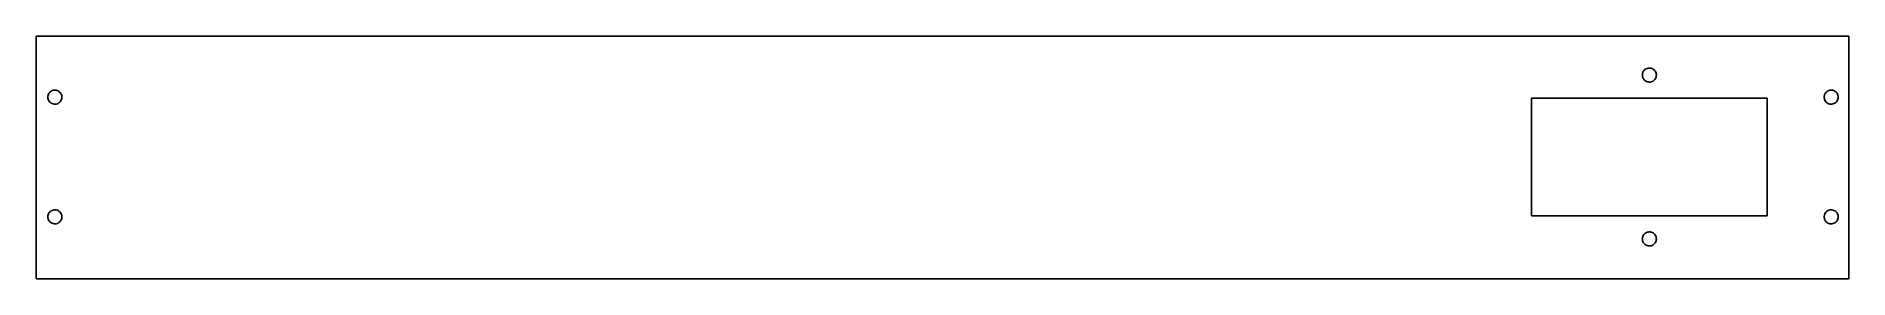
# Model space of a CAD drawing. Header units: metres. Extents: x 0 to 439, y 0 to 59.
import ezdxf

# ---------------------------------------------------------------- set-up
doc = ezdxf.new("R2010")
doc.units = ezdxf.units.M

msp = doc.modelspace()

# ---------------------------------------------------------------- linework, layer by layer
for p, q in [((438.65, 58.75), (0, 58.75)), ((0, 58.75), (0, 0)), ((438.65, 0), (438.65, 58.75)), ((388.705, 49.4741), (388.741, 49.7196)), ((388.705, 49.2259), (388.705, 49.4741)), ((388.741, 48.9804), (388.705, 49.2259)), ((388.741, 49.7196), (388.812, 49.9573)), ((388.812, 48.7427), (388.741, 48.9804)), ((388.812, 49.9573), (388.918, 50.182)), ((388.918, 48.518), (388.812, 48.7427)), ((388.918, 50.182), (389.054, 50.389)), ((389.054, 48.311), (388.918, 48.518)), ((389.054, 50.389), (389.22, 50.5738)), ((389.22, 48.1262), (389.054, 48.311)), ((389.22, 50.5738), (389.411, 50.7326)), ((389.411, 50.7326), (389.623, 50.8619)), ((389.623, 50.8619), (389.851, 50.9589)), ((389.851, 50.9589), (390.091, 51.0217)), ((390.091, 51.0217), (390.338, 51.0489)), ((390.338, 51.0489), (390.586, 51.0398)), ((390.586, 51.0398), (390.83, 50.9947)), ((390.83, 50.9947), (391.065, 50.9146)), ((391.065, 50.9146), (391.286, 50.8011)), ((391.286, 50.8011), (391.487, 50.6567)), ((391.487, 50.6567), (391.666, 50.4844)), ((391.666, 50.4844), (391.818, 50.288)), ((391.818, 48.412), (391.666, 48.2155)), ((391.818, 50.288), (391.939, 50.0716)), ((391.939, 48.6284), (391.818, 48.412)), ((391.939, 50.0716), (392.028, 49.8398)), ((392.028, 48.8602), (391.939, 48.6284)), ((392.028, 49.8398), (392.082, 49.5975)), ((392.082, 49.1025), (392.028, 48.8602)), ((392.082, 49.5975), (392.1, 49.35)), ((392.1, 49.35), (392.082, 49.1025)), ((2.79999, 44), (2.81812, 44.2475)), ((2.81812, 43.7525), (2.79999, 44)), ((2.81812, 44.2475), (2.87207, 44.4898)), ((2.87207, 44.4898), (2.96072, 44.7216)), ((2.96072, 44.7216), (3.0822, 44.938)), ((3.0822, 44.938), (3.23389, 45.1344)), ((3.23389, 45.1344), (3.41255, 45.3067)), ((3.41255, 45.3067), (3.6144, 45.4511)), ((3.6144, 45.4511), (3.83511, 45.5646)), ((3.83511, 45.5646), (4.07001, 45.6447)), ((4.07001, 45.6447), (4.31406, 45.6898)), ((4.31406, 45.6898), (4.56209, 45.6989)), ((4.56209, 45.6989), (4.80878, 45.6717)), ((4.80878, 45.6717), (5.04889, 45.6089)), ((5.04889, 45.6089), (5.2773, 45.5119)), ((5.2773, 45.5119), (5.48915, 45.3826)), ((5.48915, 45.3826), (5.67992, 45.2238)), ((5.67992, 45.2238), (5.84554, 45.039)), ((5.84554, 45.039), (5.98248, 44.832)), ((5.98248, 44.832), (6.08781, 44.6073)), ((6.08781, 44.6073), (6.15932, 44.3696)), ((6.15932, 44.3696), (6.19547, 44.1241)), ((6.19547, 43.8759), (6.15932, 43.6304)), ((6.19547, 44.1241), (6.19547, 43.8759)), ((389.411, 47.9674), (389.22, 48.1262)), ((389.623, 47.8381), (389.411, 47.9674)), ((389.851, 47.741), (389.623, 47.8381)), ((390.091, 47.6783), (389.851, 47.741)), ((390.338, 47.6511), (390.091, 47.6783)), ((390.586, 47.6602), (390.338, 47.6511)), ((390.83, 47.7053), (390.586, 47.6602)), ((391.065, 47.7854), (390.83, 47.7053)), ((391.286, 47.8989), (391.065, 47.7854)), ((391.487, 48.0433), (391.286, 47.8989)), ((391.666, 48.2155), (391.487, 48.0433)), ((432.705, 44.1241), (432.741, 44.3696)), ((432.705, 43.8759), (432.705, 44.1241)), ((432.741, 43.6304), (432.705, 43.8759)), ((432.741, 44.3696), (432.812, 44.6073)), ((432.812, 44.6073), (432.918, 44.832)), ((432.918, 44.832), (433.054, 45.039)), ((433.054, 45.039), (433.22, 45.2238)), ((433.22, 45.2238), (433.411, 45.3826)), ((433.411, 45.3826), (433.623, 45.5119)), ((433.623, 45.5119), (433.851, 45.6089)), ((433.851, 45.6089), (434.091, 45.6717)), ((434.091, 45.6717), (434.338, 45.6989)), ((434.338, 45.6989), (434.586, 45.6898)), ((434.586, 45.6898), (434.83, 45.6447)), ((434.83, 45.6447), (435.065, 45.5646)), ((435.065, 45.5646), (435.286, 45.4511)), ((435.286, 45.4511), (435.487, 45.3067)), ((435.487, 45.3067), (435.666, 45.1344)), ((435.666, 45.1344), (435.818, 44.938)), ((435.818, 44.938), (435.939, 44.7216)), ((435.939, 44.7216), (436.028, 44.4898)), ((436.028, 44.4898), (436.082, 44.2475)), ((436.082, 44.2475), (436.1, 44)), ((436.1, 44), (436.082, 43.7525)), ((2.87207, 43.5102), (2.81812, 43.7525)), ((2.96072, 43.2784), (2.87207, 43.5102)), ((3.0822, 43.062), (2.96072, 43.2784)), ((3.23389, 42.8656), (3.0822, 43.062)), ((3.41255, 42.6933), (3.23389, 42.8656)), ((3.6144, 42.5489), (3.41255, 42.6933)), ((3.83511, 42.4354), (3.6144, 42.5489)), ((4.07001, 42.3553), (3.83511, 42.4354)), ((4.31406, 42.3102), (4.07001, 42.3553)), ((4.56209, 42.3011), (4.31406, 42.3102)), ((4.80878, 42.3283), (4.56209, 42.3011)), ((5.04889, 42.3911), (4.80878, 42.3283)), ((5.2773, 42.4881), (5.04889, 42.3911)), ((5.48915, 42.6174), (5.2773, 42.4881)), ((5.67992, 42.7762), (5.48915, 42.6174)), ((5.84554, 42.961), (5.67992, 42.7762)), ((5.98248, 43.168), (5.84554, 42.961)), ((6.08781, 43.3927), (5.98248, 43.168)), ((6.15932, 43.6304), (6.08781, 43.3927)), ((361.9, 15.25), (361.9, 43.75)), ((361.9, 43.75), (418.9, 43.75)), ((418.9, 43.75), (418.9, 15.25)), ((432.812, 43.3927), (432.741, 43.6304)), ((432.918, 43.168), (432.812, 43.3927)), ((433.054, 42.961), (432.918, 43.168)), ((433.22, 42.7762), (433.054, 42.961)), ((433.411, 42.6174), (433.22, 42.7762)), ((433.623, 42.4881), (433.411, 42.6174)), ((433.851, 42.3911), (433.623, 42.4881)), ((434.091, 42.3283), (433.851, 42.3911)), ((434.338, 42.3011), (434.091, 42.3283)), ((434.586, 42.3102), (434.338, 42.3011)), ((434.83, 42.3553), (434.586, 42.3102)), ((435.065, 42.4354), (434.83, 42.3553)), ((435.286, 42.5489), (435.065, 42.4354)), ((435.487, 42.6933), (435.286, 42.5489)), ((435.666, 42.8656), (435.487, 42.6933)), ((435.818, 43.062), (435.666, 42.8656)), ((435.939, 43.2784), (435.818, 43.062)), ((436.028, 43.5102), (435.939, 43.2784)), ((436.082, 43.7525), (436.028, 43.5102)), ((2.79999, 15), (2.81812, 15.2475)), ((2.81812, 14.7525), (2.79999, 15)), ((2.81812, 15.2475), (2.87207, 15.4898)), ((2.87207, 14.5102), (2.81812, 14.7525)), ((2.87207, 15.4898), (2.96072, 15.7216)), ((2.96072, 14.2784), (2.87207, 14.5102)), ((2.96072, 15.7216), (3.0822, 15.938)), ((3.0822, 14.062), (2.96072, 14.2784)), ((3.0822, 15.938), (3.23389, 16.1344)), ((3.23389, 13.8656), (3.0822, 14.062)), ((3.23389, 16.1344), (3.41255, 16.3067)), ((3.41255, 13.6933), (3.23389, 13.8656)), ((3.41255, 16.3067), (3.6144, 16.4511)), ((3.6144, 13.5489), (3.41255, 13.6933)), ((3.6144, 16.4511), (3.83511, 16.5646)), ((3.83511, 13.4354), (3.6144, 13.5489)), ((3.83511, 16.5646), (4.07001, 16.6447)), ((4.07001, 13.3553), (3.83511, 13.4354)), ((4.07001, 16.6447), (4.31406, 16.6898)), ((4.31406, 13.3102), (4.07001, 13.3553)), ((4.31406, 16.6898), (4.56209, 16.6989)), ((4.56209, 13.3011), (4.31406, 13.3102)), ((4.56209, 16.6989), (4.80878, 16.6717)), ((4.80878, 13.3283), (4.56209, 13.3011)), ((4.80878, 16.6717), (5.04889, 16.6089)), ((5.04889, 13.3911), (4.80878, 13.3283)), ((5.04889, 16.6089), (5.2773, 16.5119)), ((5.2773, 13.4881), (5.04889, 13.3911)), ((5.2773, 16.5119), (5.48915, 16.3826)), ((5.48915, 13.6174), (5.2773, 13.4881)), ((5.48915, 16.3826), (5.67992, 16.2238)), ((5.67992, 13.7762), (5.48915, 13.6174)), ((5.67992, 16.2238), (5.84554, 16.039)), ((5.84554, 13.961), (5.67992, 13.7762)), ((5.84554, 16.039), (5.98248, 15.832)), ((5.98248, 14.168), (5.84554, 13.961)), ((5.98248, 15.832), (6.08781, 15.6073)), ((6.08781, 14.3927), (5.98248, 14.168)), ((6.08781, 15.6073), (6.15932, 15.3696)), ((6.15932, 14.6304), (6.08781, 14.3927)), ((6.15932, 15.3696), (6.19547, 15.1241)), ((6.19547, 14.8759), (6.15932, 14.6304)), ((6.19547, 15.1241), (6.19547, 14.8759)), ((418.9, 15.25), (361.9, 15.25)), ((432.705, 15.1241), (432.741, 15.3696)), ((432.705, 14.8759), (432.705, 15.1241)), ((432.741, 14.6304), (432.705, 14.8759)), ((432.741, 15.3696), (432.812, 15.6073)), ((432.812, 14.3927), (432.741, 14.6304)), ((432.812, 15.6073), (432.918, 15.832)), ((432.918, 14.168), (432.812, 14.3927)), ((432.918, 15.832), (433.054, 16.039)), ((433.054, 13.961), (432.918, 14.168)), ((433.054, 16.039), (433.22, 16.2238)), ((433.22, 13.7762), (433.054, 13.961)), ((433.22, 16.2238), (433.411, 16.3826)), ((433.411, 13.6174), (433.22, 13.7762)), ((433.411, 16.3826), (433.623, 16.5119)), ((433.623, 13.4881), (433.411, 13.6174)), ((433.623, 16.5119), (433.851, 16.6089)), ((433.851, 13.3911), (433.623, 13.4881)), ((433.851, 16.6089), (434.091, 16.6717)), ((434.091, 13.3283), (433.851, 13.3911)), ((434.091, 16.6717), (434.338, 16.6989)), ((434.338, 13.3011), (434.091, 13.3283)), ((434.338, 16.6989), (434.586, 16.6898)), ((434.586, 13.3102), (434.338, 13.3011)), ((434.586, 16.6898), (434.83, 16.6447)), ((434.83, 13.3553), (434.586, 13.3102)), ((434.83, 16.6447), (435.065, 16.5646)), ((435.065, 13.4354), (434.83, 13.3553)), ((435.065, 16.5646), (435.286, 16.4511)), ((435.286, 13.5489), (435.065, 13.4354)), ((435.286, 16.4511), (435.487, 16.3067)), ((435.487, 13.6933), (435.286, 13.5489)), ((435.487, 16.3067), (435.666, 16.1344)), ((435.666, 13.8656), (435.487, 13.6933)), ((435.666, 16.1344), (435.818, 15.938)), ((435.818, 14.062), (435.666, 13.8656)), ((435.818, 15.938), (435.939, 15.7216)), ((435.939, 14.2784), (435.818, 14.062)), ((435.939, 15.7216), (436.028, 15.4898)), ((436.028, 14.5102), (435.939, 14.2784)), ((436.028, 15.4898), (436.082, 15.2475)), ((436.082, 14.7525), (436.028, 14.5102)), ((436.082, 15.2475), (436.1, 15)), ((436.1, 15), (436.082, 14.7525)), ((388.705, 9.77408), (388.741, 10.0196)), ((388.705, 9.52589), (388.705, 9.77408)), ((388.741, 9.28036), (388.705, 9.52589)), ((388.741, 10.0196), (388.812, 10.2573)), ((388.812, 9.04269), (388.741, 9.28036)), ((388.812, 10.2573), (388.918, 10.482)), ((388.918, 8.81798), (388.812, 9.04269)), ((388.918, 10.482), (389.054, 10.689)), ((389.054, 8.61099), (388.918, 8.81798)), ((389.054, 10.689), (389.22, 10.8738)), ((389.22, 10.8738), (389.411, 11.0326)), ((389.411, 11.0326), (389.623, 11.1619)), ((389.623, 11.1619), (389.851, 11.2589)), ((389.851, 11.2589), (390.091, 11.3217)), ((390.091, 11.3217), (390.338, 11.3489)), ((390.338, 11.3489), (390.586, 11.3398)), ((390.586, 11.3398), (390.83, 11.2947)), ((390.83, 11.2947), (391.065, 11.2146)), ((391.065, 11.2146), (391.286, 11.1011)), ((391.286, 11.1011), (391.487, 10.9567)), ((391.487, 10.9567), (391.666, 10.7844)), ((391.666, 10.7844), (391.818, 10.588)), ((391.818, 10.588), (391.939, 10.3716)), ((391.939, 8.92842), (391.818, 8.71199)), ((391.939, 10.3716), (392.028, 10.1398)), ((392.028, 9.16022), (391.939, 8.92842)), ((392.028, 10.1398), (392.082, 9.89751)), ((392.082, 9.40247), (392.028, 9.16022)), ((392.082, 9.89751), (392.1, 9.64999)), ((392.1, 9.64999), (392.082, 9.40247)), ((389.22, 8.42616), (389.054, 8.61099)), ((389.411, 8.2674), (389.22, 8.42616)), ((389.623, 8.13811), (389.411, 8.2674)), ((389.851, 8.04105), (389.623, 8.13811)), ((390.091, 7.97827), (389.851, 8.04105)), ((390.338, 7.95113), (390.091, 7.97827)), ((390.586, 7.96019), (390.338, 7.95113)), ((390.83, 8.00526), (390.586, 7.96019)), ((391.065, 8.0854), (390.83, 8.00526)), ((391.286, 8.19888), (391.065, 8.0854)), ((391.487, 8.34329), (391.286, 8.19888)), ((391.666, 8.51555), (391.487, 8.34329)), ((391.818, 8.71199), (391.666, 8.51555)), ((0, 0), (438.65, 0))]:
    msp.add_line(p, q)

doc.saveas('drawing.dxf')
